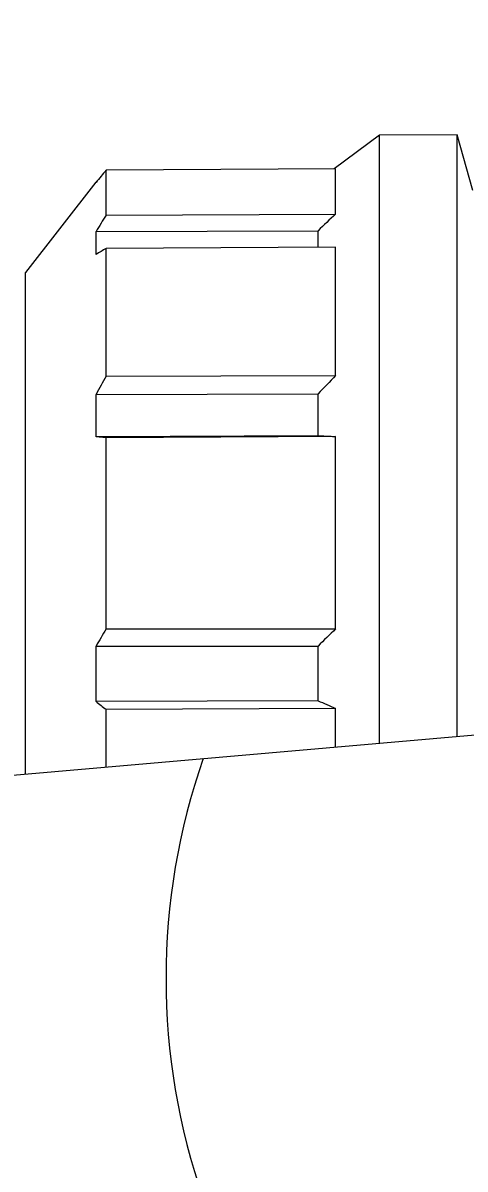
# Model space of a CAD drawing. Header units: millimetres. Extents: x 1573 to 2177, y 1587 to 1932.
# Drawn here: x 1936.3561 to 1936.3777, y 1917.9441 to 1918 of the extents above; entities that cross this region are included whole.
import ezdxf

# ---------------------------------------------------------------- set-up
doc = ezdxf.new("R2010")
doc.units = ezdxf.units.MM
doc.header["$LTSCALE"] = 0.03
doc.layers.add('Prumadas_T', color=2, linetype='Continuous')
doc.layers.add('TigreCad', color=2, linetype='Continuous', lineweight=13)
doc.styles.add('CELIO_COTA', font='technic_.ttf', dxfattribs={"width": 0.85})

# ---------------------------------------------------------------- blocks, each defined once
blk = doc.blocks.new('27958028s')
at = {"layer": 'TigreCad', "linetype": 'Continuous'}
for p, q in [((24.335, 27.438), (22.85, 26.338)), ((24.335, 27.438), (22.85, 26.338)), ((26.861, 27.451), (24.335, 27.438)), ((26.861, 27.451), (24.335, 27.438)), ((24.335, 7.658), (24.335, 27.438)), ((24.335, 7.658), (24.335, 27.438)), ((26.861, 7.879), (26.861, 27.451)), ((26.861, 7.879), (26.861, 27.451)), ((27.366, 25.639), (26.861, 27.451)), ((22.901, 26.338), (15.435, 26.298)), ((22.901, 26.338), (15.435, 26.298)), ((15.435, 24.838), (15.435, 26.298)), ((15.435, 24.838), (15.435, 26.298)), ((22.901, 24.869), (22.901, 26.338)), ((22.901, 24.869), (22.901, 26.338)), ((15.099, 25.905), (12.815, 22.968)), ((15.099, 25.905), (12.815, 22.968)), ((15.108, 25.898), (15.108, 25.916)), ((15.108, 25.898), (15.108, 25.916)), ((15.123, 25.916), (15.108, 25.916)), ((15.123, 25.916), (15.108, 25.916)), ((15.435, 24.838), (22.901, 24.869)), ((15.435, 24.838), (22.901, 24.869)), ((15.108, 24.3), (22.332, 24.33)), ((15.108, 24.3), (22.332, 24.33)), ((15.108, 23.553), (15.108, 24.3)), ((15.108, 23.553), (15.108, 24.3)), ((22.332, 23.794), (22.332, 24.33)), ((22.332, 23.794), (22.332, 24.33)), ((22.901, 23.797), (15.435, 23.755)), ((22.901, 23.797), (15.435, 23.755)), ((15.435, 19.596), (15.435, 23.755)), ((15.435, 19.596), (15.435, 23.755)), ((22.901, 19.615), (22.901, 23.797)), ((22.901, 19.615), (22.901, 23.797)), ((12.815, 6.651), (12.815, 22.968)), ((12.815, 6.651), (12.815, 22.968)), ((15.435, 19.596), (22.901, 19.615)), ((15.435, 19.596), (22.901, 19.615)), ((15.108, 19.003), (22.332, 19.02)), ((15.108, 19.003), (22.332, 19.02)), ((22.332, 17.659), (22.332, 19.02)), ((22.332, 17.659), (22.332, 19.02)), ((15.108, 17.622), (15.108, 19.003)), ((15.108, 17.622), (15.108, 19.003)), ((22.332, 17.659), (15.108, 17.622)), ((22.332, 17.659), (15.108, 17.622)), ((22.901, 17.633), (15.435, 17.595)), ((22.901, 17.633), (15.435, 17.595)), ((15.435, 11.372), (15.435, 17.595)), ((15.435, 11.372), (15.435, 17.595)), ((22.901, 11.374), (22.901, 17.633)), ((22.901, 11.374), (22.901, 17.633)), ((15.435, 11.372), (22.901, 11.374)), ((15.435, 11.372), (22.901, 11.374)), ((15.108, 10.812), (22.332, 10.814)), ((15.108, 10.812), (22.332, 10.814)), ((15.108, 9.009), (15.108, 10.812)), ((15.108, 9.009), (15.108, 10.812)), ((22.332, 9.037), (22.332, 10.814)), ((22.332, 9.037), (22.332, 10.814)), ((22.332, 9.037), (15.108, 9.009)), ((22.332, 9.037), (15.108, 9.009)), ((22.901, 8.784), (15.435, 8.756)), ((22.901, 8.784), (15.435, 8.756)), ((15.435, 6.88), (15.435, 8.756)), ((15.435, 6.88), (15.435, 8.756)), ((22.901, 7.533), (22.901, 8.784)), ((22.901, 7.533), (22.901, 8.784)), ((0.95, 5.612), (32.171, 8.344))]:
    blk.add_line(p, q, dxfattribs=at)
for centre, radius, start, end in [((65.701, -15.054), 65.09, 140.55684, 141.01137), ((65.701, -15.054), 65.09, 140.55684, 141.01137), ((90.532, -21.119), 88.043, 148.53448, 148.94389), ((90.532, -21.119), 88.043, 148.53448, 148.94389), ((89.369, -45.775), 96.998, 133.25568, 133.71842), ((89.369, -45.775), 96.998, 133.25568, 133.71842), ((43.215, -21.632), 53.214, 121.47, 121.883), ((43.215, -21.632), 53.214, 121.47, 121.883), ((102.43, -28.635), 99.471, 150.99554, 151.38576), ((102.43, -28.635), 99.471, 150.99554, 151.38576), ((96.061, -50.891), 101.604, 136.0584, 136.52222), ((96.061, -50.891), 101.604, 136.0584, 136.52222), ((94.782, -35.337), 92.074, 149.51633, 149.91921), ((94.782, -35.337), 92.074, 149.51633, 149.91921), ((91.521, -58.904), 98.222, 134.31638, 134.7816), ((91.521, -58.904), 98.222, 134.31638, 134.7816), ((47.208, 50.112), 52.152, 232.0114, 232.4651), ((47.208, 50.112), 52.152, 232.0114, 232.4651), ((64.503, 103.338), 103.301, 245.9061, 246.25097), ((64.503, 103.338), 103.301, 245.9061, 246.25097), ((39.123, 0), 21.738, 160.7786, 199.2214)]:
    blk.add_arc(centre, radius, start, end, dxfattribs=at)
for points, start_tangent, end_tangent in [([(15.435, 17.595), (15.325, 17.604), (15.216, 17.613), (15.108, 17.622)], (-0.996444, 0.084253), (-0.996321, 0.085702)), ([(15.435, 17.595), (15.325, 17.604), (15.216, 17.613), (15.108, 17.622)], (-0.996444, 0.084253), (-0.996321, 0.085702)), ([(22.332, 17.659), (22.52, 17.651), (22.709, 17.642), (22.901, 17.633)], (0.998885, -0.047208), (0.998924, -0.04637)), ([(22.332, 17.659), (22.52, 17.651), (22.709, 17.642), (22.901, 17.633)], (0.998885, -0.047208), (0.998924, -0.04637))]:
    blk.add_spline(points, degree=3, dxfattribs=dict(at, start_tangent=start_tangent, end_tangent=end_tangent))

msp = doc.modelspace()

# ---------------------------------------------------------------- block references
at = {"layer": 'TigreCad', "xscale": 0.00149994, "yscale": 0.00149994, "zscale": 0.00149994}
msp.add_blockref('27958028s', (1936.337002, 1917.953404), dxfattribs=at)

# ---------------------------------------------------------------- texts
at = {"layer": 'Prumadas_T', "style": 'CELIO_COTA', "width": 0.85}
msp.add_text('registro', height=0.1965521, rotation=0, dxfattribs=at).set_placement((1936.007283, 1918.020644))

doc.saveas('drawing.dxf')
